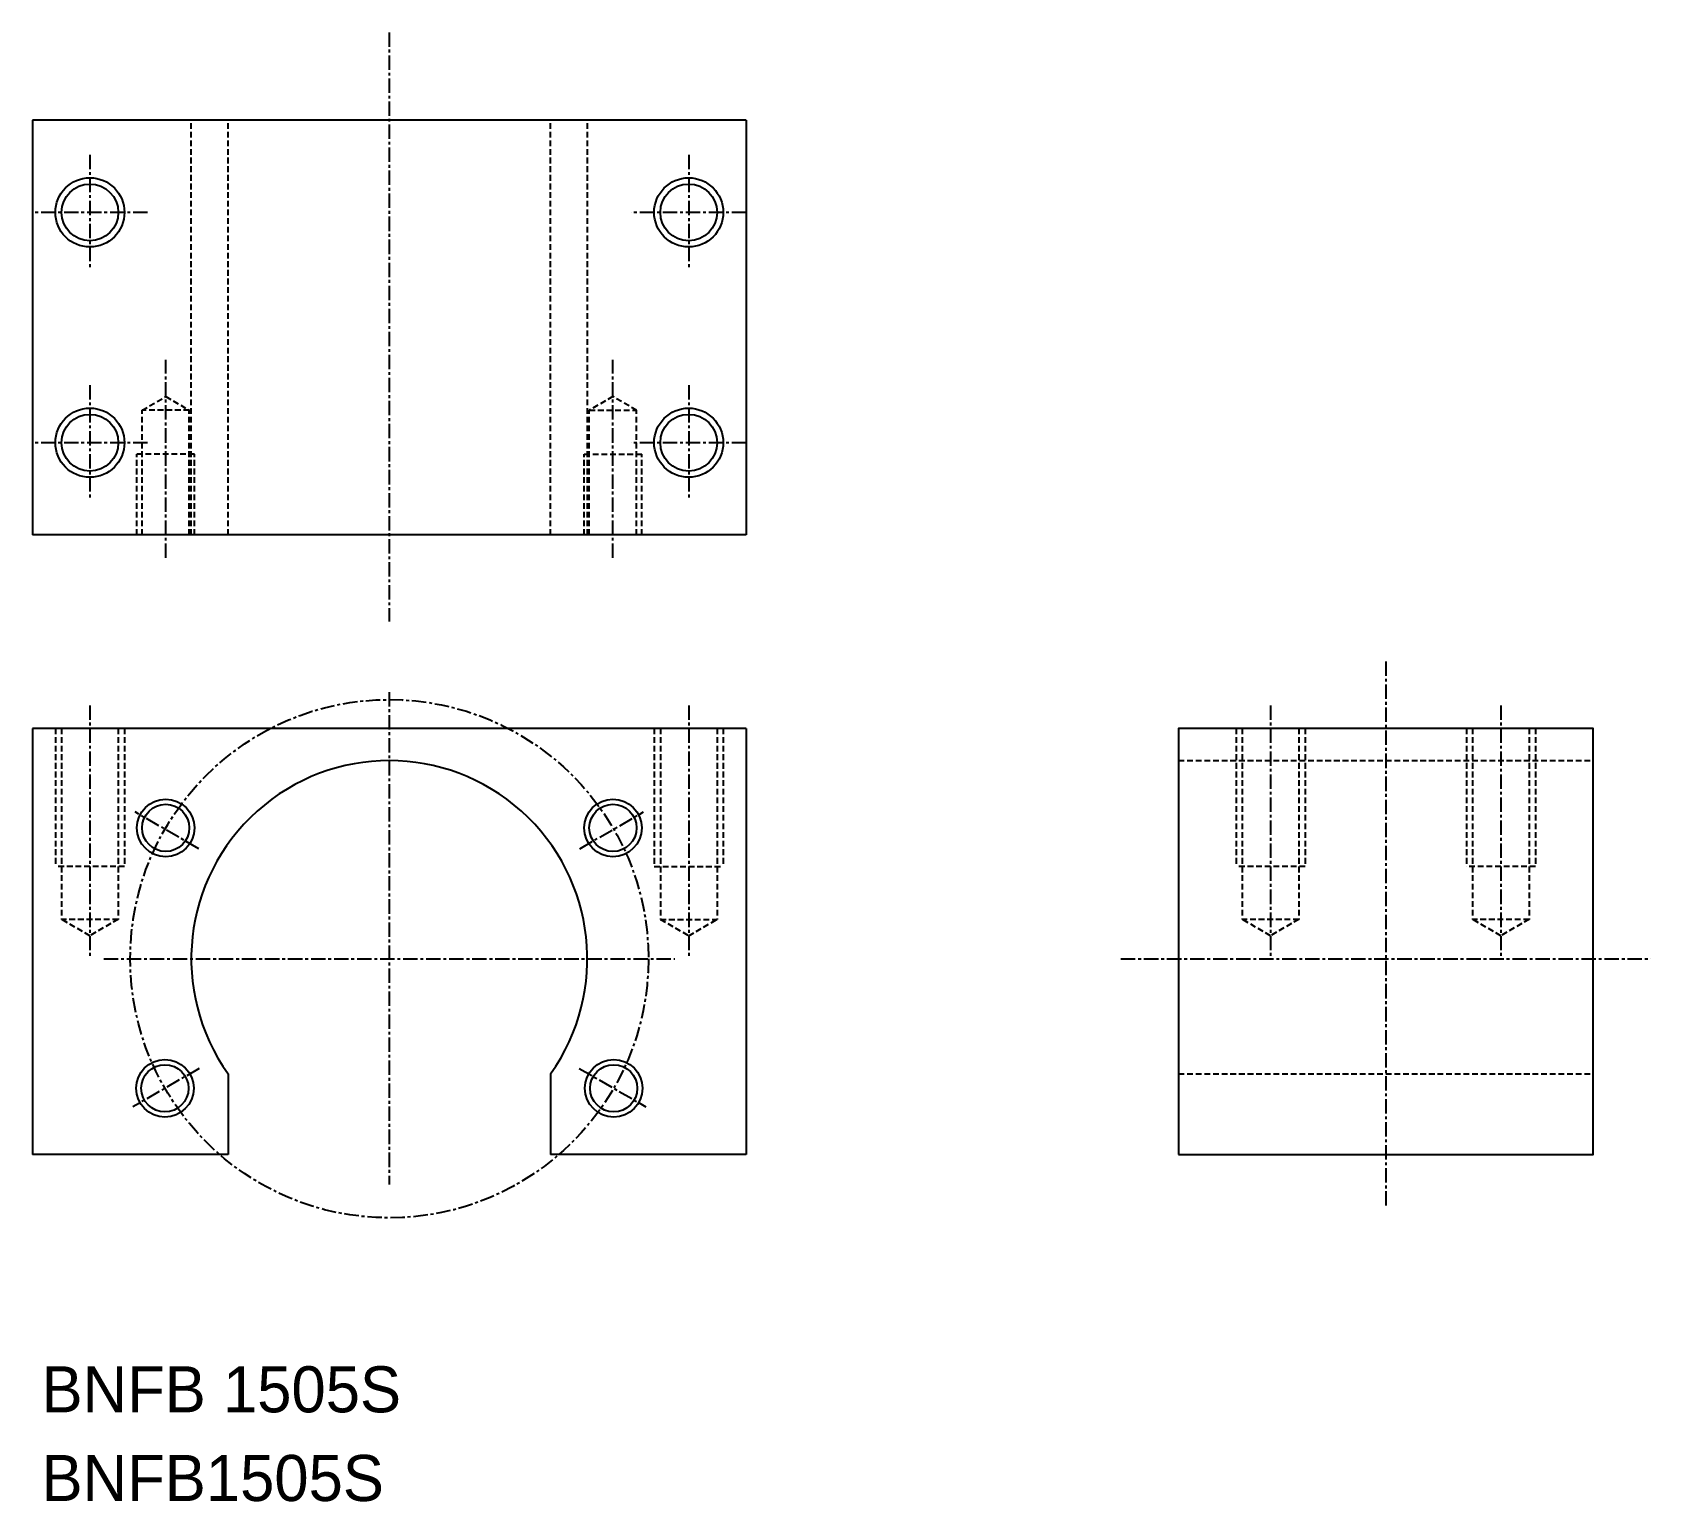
# Model space of a CAD drawing. Extents: x 3 to 144, y 7 to 135.
import ezdxf

# ---------------------------------------------------------------- set-up
doc = ezdxf.new("R2010")
doc.units = 0
doc.linetypes.add('CENTER', pattern=[2, 1.25, -0.25, 0.25, -0.25])
doc.linetypes.add('DASHED', pattern=[0.75, 0.5, -0.25])
doc.layers.get('0').update_dxf_attribs({"linetype": 'CONTINUOUS'})
doc.layers.add('CENTER', color=1, linetype='CENTER')

msp = doc.modelspace()

# ---------------------------------------------------------------- linework, layer by layer
at = {"color": 7, "linetype": 'CONTINUOUS'}
for p, q in [((3.29, 127.34), (3.29, 91.34)), ((65.29, 127.34), (3.29, 127.34)), ((65.29, 127.34), (65.29, 91.34)), ((65.29, 91.34), (3.29, 91.34)), ((3.29, 74.53), (3.29, 37.53)), ((65.29, 74.53), (3.29, 74.53)), ((34.29, 74.53), (34.29, 74.53)), ((49.79, 74.53), (49.79, 74.53)), ((65.29, 74.53), (65.29, 37.53)), ((20.29, 44.54), (20.29, 37.53)), ((48.29, 44.54), (48.29, 37.53)), ((20.29, 37.53), (3.29, 37.53)), ((65.29, 37.53), (48.29, 37.53))]:
    msp.add_line(p, q, dxfattribs=at)
at = {"color": 3, "linetype": 'DASHED'}
for p, q in [((17.09, 91.34), (17.09, 127.34)), ((20.29, 91.34), (20.29, 127.34)), ((48.29, 91.34), (48.29, 127.34)), ((51.49, 91.34), (51.49, 127.34)), ((12.82, 102.16), (14.87, 103.34)), ((14.87, 103.34), (16.92, 102.16)), ((53.71, 103.34), (51.66, 102.16)), ((55.76, 102.16), (53.71, 103.34)), ((12.82, 91.34), (12.82, 102.16)), ((16.92, 102.16), (12.82, 102.16)), ((16.92, 91.34), (16.92, 102.16)), ((51.66, 91.34), (51.66, 102.16)), ((51.66, 102.16), (55.76, 102.16)), ((55.76, 91.34), (55.76, 102.16)), ((12.37, 91.34), (12.37, 98.34)), ((17.37, 98.34), (12.37, 98.34)), ((17.37, 91.34), (17.37, 98.34)), ((51.21, 91.34), (51.21, 98.34)), ((51.21, 98.34), (56.21, 98.34)), ((56.21, 91.34), (56.21, 98.34)), ((5.29, 74.53), (5.29, 62.53)), ((5.83, 74.53), (5.83, 57.95)), ((10.75, 74.53), (10.75, 57.95)), ((11.29, 74.53), (11.29, 62.53)), ((57.29, 74.53), (57.29, 62.53)), ((57.83, 74.53), (57.83, 57.95)), ((62.75, 74.53), (62.75, 57.95)), ((63.29, 74.53), (63.29, 62.53)), ((107.83, 74.53), (107.83, 62.53)), ((108.37, 74.53), (108.37, 57.95)), ((113.29, 74.53), (113.29, 57.95)), ((113.83, 74.53), (113.83, 62.53)), ((127.83, 74.53), (127.83, 62.53)), ((128.37, 74.53), (128.37, 57.95)), ((133.29, 74.53), (133.29, 57.95)), ((133.83, 74.53), (133.83, 62.53)), ((102.83, 71.73), (138.83, 71.73)), ((11.29, 62.53), (5.29, 62.53)), ((57.29, 62.53), (63.29, 62.53)), ((113.83, 62.53), (107.83, 62.53)), ((133.83, 62.53), (127.83, 62.53)), ((10.75, 57.95), (5.83, 57.95)), ((8.29, 56.53), (5.83, 57.95)), ((10.75, 57.95), (8.29, 56.53)), ((57.83, 57.95), (62.75, 57.95)), ((57.83, 57.95), (60.29, 56.53)), ((60.29, 56.53), (62.75, 57.95)), ((113.29, 57.95), (108.37, 57.95)), ((110.83, 56.53), (108.37, 57.95)), ((113.29, 57.95), (110.83, 56.53)), ((133.29, 57.95), (128.37, 57.95)), ((130.83, 56.53), (128.37, 57.95)), ((133.29, 57.95), (130.83, 56.53)), ((102.83, 44.54), (138.83, 44.54))]:
    msp.add_line(p, q, dxfattribs=at)
at = {"color": 7, "linetype": 'CONTINUOUS'}
msp.add_lwpolyline([(102.83, 37.53), (138.83, 37.53), (138.83, 74.53), (102.83, 74.53)], close=True, dxfattribs=at)
at = {"color": 3, "linetype": 'CONTINUOUS'}
for centre, radius in [((8.29, 119.34), 3), ((60.29, 119.34), 3), ((8.29, 99.34), 3), ((60.29, 99.34), 3), ((14.87, 65.89), 2.5), ((53.71, 65.89), 2.5), ((14.8, 43.28), 2.5), ((53.78, 43.28), 2.5)]:
    msp.add_circle(centre, radius, dxfattribs=at)
at = {"color": 7, "linetype": 'CONTINUOUS'}
for centre, radius in [((8.29, 119.34), 2.46), ((60.29, 119.34), 2.46), ((8.29, 99.34), 2.46), ((60.29, 99.34), 2.46), ((14.87, 65.89), 2.05), ((53.71, 65.89), 2.05), ((14.8, 43.28), 2.05), ((53.78, 43.28), 2.05)]:
    msp.add_circle(centre, radius, dxfattribs=at)
msp.add_arc((34.29, 54.53), 17.2, 324.484, 215.516, dxfattribs=at)
at = {"layer": 'CENTER', "color": 1, "linetype": 'CENTER'}
for p, q in [((34.29, 134.97), (34.29, 83.8)), ((8.29, 124.34), (8.29, 114.34)), ((60.29, 124.34), (60.29, 114.34)), ((13.29, 119.34), (3.29, 119.34)), ((65.29, 119.34), (55.29, 119.34)), ((14.87, 89.34), (14.87, 106.53)), ((53.71, 89.34), (53.71, 106.53)), ((8.29, 104.34), (8.29, 94.34)), ((60.29, 104.34), (60.29, 94.34)), ((13.29, 99.34), (3.29, 99.34)), ((65.29, 99.34), (55.29, 99.34)), ((120.83, 80.34), (120.83, 32.93)), ((34.29, 77.69), (34.29, 34.93)), ((8.29, 76.53), (8.29, 54.53)), ((60.29, 76.53), (60.29, 54.53)), ((110.83, 76.53), (110.83, 54.53)), ((130.83, 76.53), (130.83, 54.53)), ((17.74, 64.08), (12.21, 67.28)), ((50.84, 64.08), (56.37, 67.28)), ((9.49, 54.53), (59.09, 54.53)), ((97.83, 54.53), (143.83, 54.53)), ((17.78, 45), (12.01, 41.67)), ((50.79, 45), (56.57, 41.67))]:
    msp.add_line(p, q, dxfattribs=at)
msp.add_circle((34.29, 54.53), 22.5, dxfattribs=at)

# ---------------------------------------------------------------- texts
at = {"color": 7, "linetype": 'CONTINUOUS'}
for s, p in [('BNFB 1505S', (4.09, 15.14)), ('BNFB1505S', (4.09, 7.44))]:
    msp.add_text(s, height=4, dxfattribs=at).set_placement(p)

doc.saveas('drawing.dxf')
